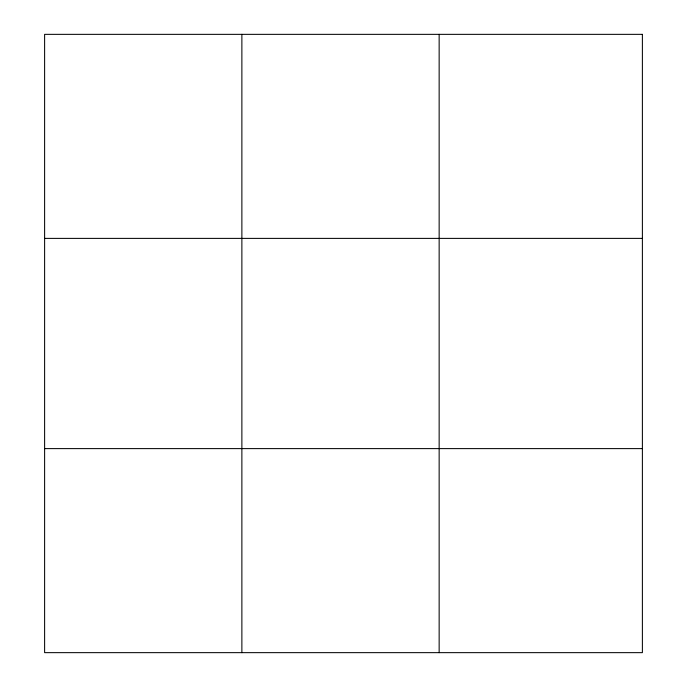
<?xml version="1.0" encoding="UTF-8"?>
<svg xmlns="http://www.w3.org/2000/svg" width="687" height="687" viewBox="0 0 687 687"><rect width="100%" height="100%" fill="white"/><g stroke="black" fill="none" stroke-linecap="round" stroke-linejoin="round"><path stroke-width="1.03" d="M241.876 34.35L241.876 652.65M439.148 34.35L439.148 652.65M44.612 238.389L642.388 238.389M44.612 448.611L642.388 448.611M642.388 34.35L642.388 652.65L44.612 652.65L44.612 34.35L642.388 34.35"/></g></svg>
